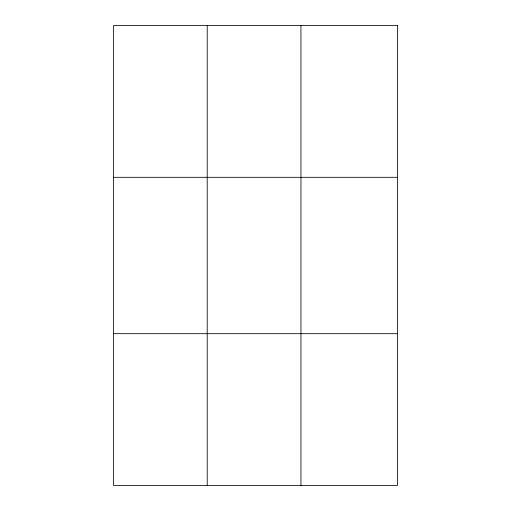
<?xml version="1.0" encoding="UTF-8"?>
<svg xmlns="http://www.w3.org/2000/svg" width="511" height="511" viewBox="0 0 511 511"><rect width="100%" height="100%" fill="white"/><g stroke="black" fill="none" stroke-linecap="round" stroke-linejoin="round"><path stroke-width="0.77" d="M207.217 485.45L207.217 25.55M300.947 485.45L300.947 25.55M113.487 177.317L397.513 177.317M113.487 333.683L397.513 333.683M397.513 25.55L397.513 485.45L113.487 485.45L113.487 25.55L397.513 25.55"/></g></svg>
